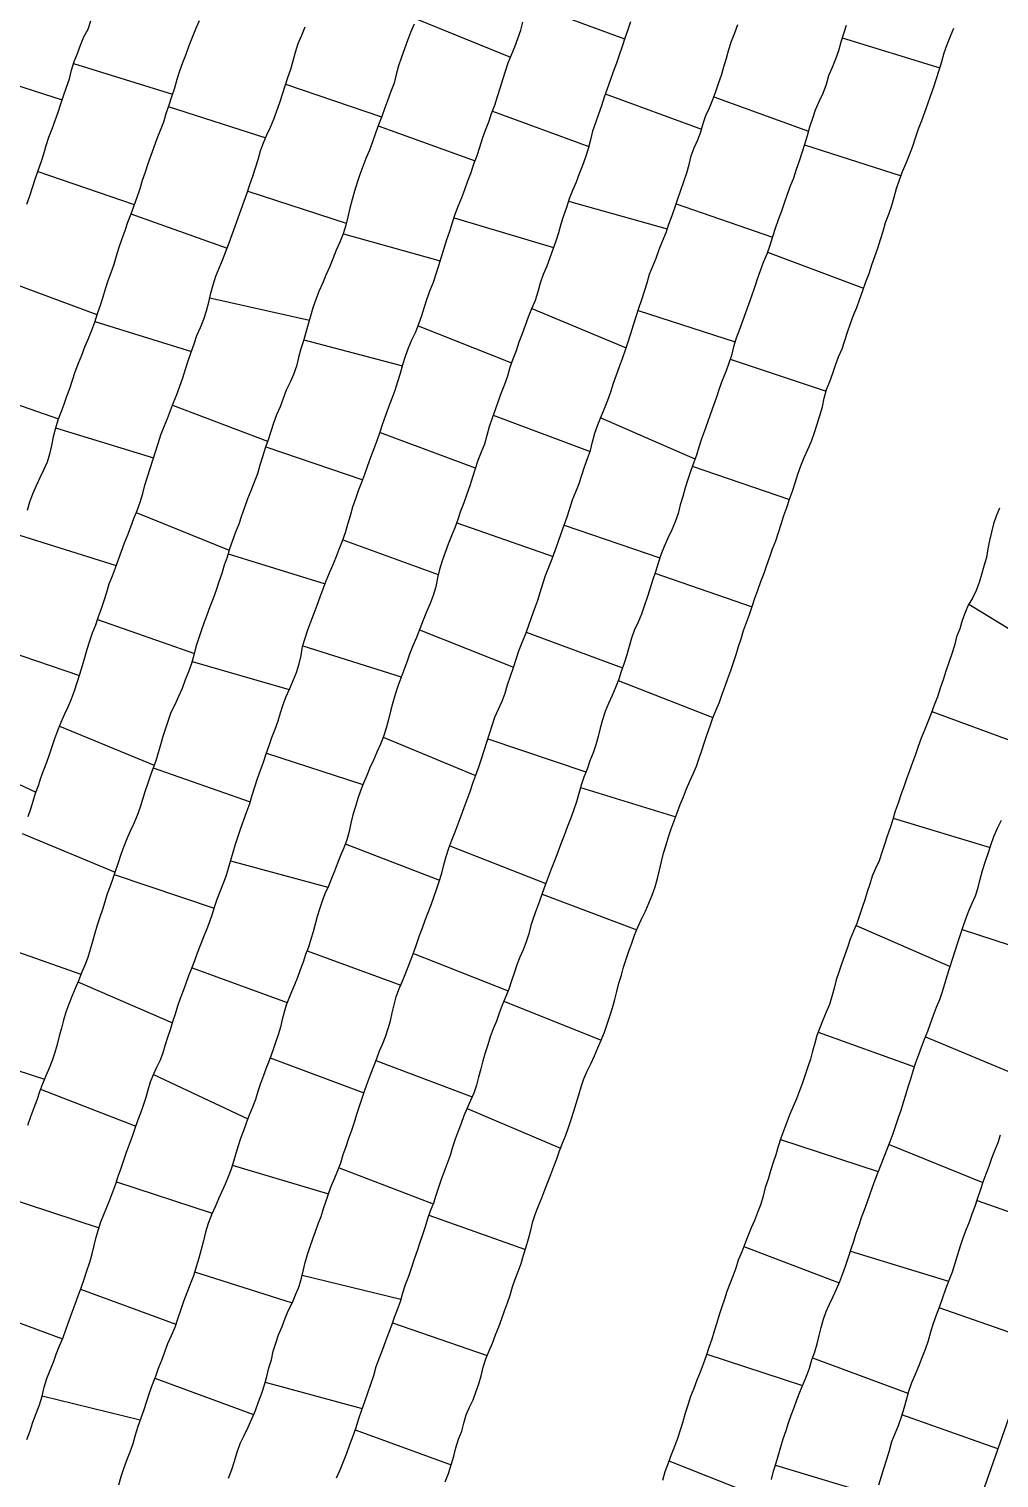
# Model space of a CAD drawing. Extents: x 703186 to 703989, y 1560402 to 1561368.
# Drawn here: x 703663.5 to 703706.2, y 1560572.1 to 1560635.9 of the extents above; entities that cross this region are included whole.
import ezdxf

# ---------------------------------------------------------------- set-up
doc = ezdxf.new("R2010")
doc.units = 0
doc.layers.add('10124_2002_REAL', color=30, linetype='Continuous')
doc.layers.add('AGROCAD PLL', color=7, linetype='Continuous')

msp = doc.modelspace()

# ---------------------------------------------------------------- linework, layer by layer
at = {"layer": '10124_2002_REAL'}
for points in [[(703663.3894, 1560573.8322), (703663.5324, 1560574.2083), (703663.6562, 1560574.5942), (703663.7992, 1560574.9726), (703663.9472, 1560575.3518), (703664.0625, 1560575.7419), (703664.1569, 1560576.1311), (703664.2694, 1560576.5193), (703664.4238, 1560576.8785), (703664.5665, 1560577.2306), (703664.6895, 1560577.5928), (703664.8308, 1560577.9573), (703664.9889, 1560578.3214), (703665.1187, 1560578.6969), (703665.2549, 1560579.0653), (703665.3923, 1560579.4333), (703665.5236, 1560579.7936), (703665.6549, 1560580.1523), (703665.7877, 1560580.5132), (703665.9135, 1560580.8823), (703666.0382, 1560581.2568), (703666.1618, 1560581.6308), (703666.2709, 1560582.0058), (703666.3569, 1560582.3739), (703666.4411, 1560582.7372), (703666.5494, 1560583.0751), (703666.6533, 1560583.4089), (703666.788, 1560583.7339), (703666.9198, 1560584.0599), (703667.0453, 1560584.3879), (703667.1735, 1560584.7314), (703667.3063, 1560585.0832), (703667.419, 1560585.4244), (703667.5461, 1560585.7801), (703667.665, 1560586.1288), (703667.779, 1560586.4852), (703667.9092, 1560586.8379), (703668.0418, 1560587.1855), (703668.1626, 1560587.5345), (703668.2817, 1560587.8715), (703668.4171, 1560588.206), (703668.5352, 1560588.5511), (703668.642, 1560588.8952), (703668.7341, 1560589.2303), (703668.8337, 1560589.5704), (703668.966, 1560589.8999), (703669.1205, 1560590.2287), (703669.277, 1560590.5495), (703669.3941, 1560590.8733), (703669.4983, 1560591.2178), (703669.6017, 1560591.5419), (703669.7147, 1560591.8863), (703669.8275, 1560592.2295), (703669.935, 1560592.5739), (703670.0423, 1560592.9243), (703670.1652, 1560593.2588), (703670.292, 1560593.5912), (703670.4116, 1560593.9179), (703670.5335, 1560594.251), (703670.6656, 1560594.5842), (703670.7884, 1560594.9208), (703670.9081, 1560595.256), (703671.0431, 1560595.5916), (703671.1724, 1560595.9251), (703671.3035, 1560596.2584), (703671.4359, 1560596.5917), (703671.5541, 1560596.9266), (703671.6618, 1560597.2681), (703671.782, 1560597.6122), (703671.9088, 1560597.9493), (703672.0345, 1560598.2879), (703672.1651, 1560598.6334), (703672.2774, 1560598.9826), (703672.3724, 1560599.3353), (703672.4735, 1560599.6855), (703672.582, 1560600.035), (703672.6959, 1560600.3933), (703672.8222, 1560600.7431), (703672.9519, 1560601.105), (703673.0784, 1560601.4719), (703673.2071, 1560601.8312), (703673.3173, 1560602.1961), (703673.4287, 1560602.5698), (703673.5516, 1560602.9284), (703673.6805, 1560603.2961), (703673.8091, 1560603.6549), (703673.9401, 1560604.0155), (703674.061, 1560604.3881), (703674.1841, 1560604.7424), (703674.3235, 1560605.1039), (703674.4579, 1560605.4652), (703674.5688, 1560605.8254), (703674.6882, 1560606.189), (703674.8177, 1560606.5457), (703674.9759, 1560606.8984), (703675.1289, 1560607.2531), (703675.2644, 1560607.6027), (703675.393, 1560607.9776), (703675.4709, 1560608.3527), (703675.5356, 1560608.739), (703675.6534, 1560609.1159), (703675.7672, 1560609.474), (703675.9022, 1560609.835), (703676.0419, 1560610.2035), (703676.1795, 1560610.5648), (703676.3161, 1560610.9231), (703676.4466, 1560611.2867), (703676.5793, 1560611.6356), (703676.7242, 1560611.9827), (703676.8762, 1560612.3247), (703677.0211, 1560612.6741), (703677.1513, 1560613.0309), (703677.2906, 1560613.3968), (703677.4235, 1560613.7604), (703677.5337, 1560614.1326), (703677.643, 1560614.5065), (703677.7556, 1560614.8927), (703677.8787, 1560615.253), (703677.9983, 1560615.6181), (703678.1422, 1560615.9777), (703678.2866, 1560616.3353), (703678.4176, 1560616.7064), (703678.5507, 1560617.086), (703678.692, 1560617.4531), (703678.8206, 1560617.8193), (703678.957, 1560618.1873), (703679.0778, 1560618.5616), (703679.2047, 1560618.9288), (703679.3364, 1560619.2999), (703679.4773, 1560619.6709), (703679.6086, 1560620.0294), (703679.7392, 1560620.4063), (703679.847, 1560620.7819), (703679.9467, 1560621.1619), (703680.0695, 1560621.5329), (703680.21, 1560621.8873), (703680.3561, 1560622.2402), (703680.5201, 1560622.5924), (703680.6647, 1560622.9551), (703680.7873, 1560623.3209), (703680.9084, 1560623.6905), (703681.0236, 1560624.0583), (703681.1631, 1560624.4258), (703681.2985, 1560624.7879), (703681.4163, 1560625.1492), (703681.5375, 1560625.5237), (703681.6575, 1560625.896), (703681.7696, 1560626.2772), (703681.8952, 1560626.6565), (703682.0191, 1560627.0328), (703682.1479, 1560627.4104), (703682.2583, 1560627.7816), (703682.4004, 1560628.1536), (703682.5553, 1560628.5053), (703682.6897, 1560628.8698), (703682.8221, 1560629.2494), (703682.9574, 1560629.6163), (703683.0877, 1560629.9913), (703683.2226, 1560630.3602), (703683.3418, 1560630.7326), (703683.4631, 1560631.1071), (703683.5961, 1560631.4715), (703683.7369, 1560631.8409), (703683.8639, 1560632.2109), (703684.0007, 1560632.5826), (703684.1223, 1560632.9588), (703684.2406, 1560633.3246), (703684.3631, 1560633.7007), (703684.4761, 1560634.0707), (703684.5939, 1560634.4369), (703684.7434, 1560634.798), (703684.8834, 1560635.1426), (703685.0227, 1560635.5111), (703685.1448, 1560635.8732), (703685.2451, 1560636.2274)], [(703663.398, 1560628.2147), (703663.5193, 1560628.5856), (703663.6381, 1560628.9445), (703663.7574, 1560629.3176), (703663.8872, 1560629.6952), (703664.0247, 1560630.0604), (703664.1428, 1560630.4285), (703664.2477, 1560630.798), (703664.3658, 1560631.1716), (703664.5033, 1560631.5394), (703664.6351, 1560631.8999), (703664.7706, 1560632.2695), (703664.8933, 1560632.6312), (703665.0113, 1560632.9942), (703665.1386, 1560633.3698), (703665.2667, 1560633.7368), (703665.3595, 1560634.1115), (703665.4768, 1560634.4924), (703665.6199, 1560634.8565), (703665.76, 1560635.2175), (703665.9086, 1560635.5851), (703666.088, 1560635.927), (703666.209, 1560636.2902)], [(703670.9832, 1560636.2856), (703670.8174, 1560635.925), (703670.6726, 1560635.5585), (703670.5218, 1560635.1901), (703670.3886, 1560634.8124), (703670.251, 1560634.4395), (703670.1142, 1560634.0743), (703669.9957, 1560633.7002), (703669.8899, 1560633.3242), (703669.7666, 1560632.9501), (703669.6409, 1560632.5759), (703669.5215, 1560632.2015), (703669.4056, 1560631.8269), (703669.2581, 1560631.4634), (703669.1216, 1560631.0946), (703668.9932, 1560630.7288), (703668.8549, 1560630.3599), (703668.729, 1560629.9915), (703668.6008, 1560629.6271), (703668.4785, 1560629.2594), (703668.362, 1560628.8871), (703668.2339, 1560628.5177), (703668.1038, 1560628.1447), (703667.9728, 1560627.7797), (703667.8321, 1560627.4103), (703667.7026, 1560627.0448), (703667.5708, 1560626.6852), (703667.4415, 1560626.3119), (703667.331, 1560625.9325), (703667.2226, 1560625.5622), (703667.0928, 1560625.1957), (703666.96, 1560624.8391), (703666.8391, 1560624.4818), (703666.7331, 1560624.1173), (703666.6194, 1560623.7531), (703666.4905, 1560623.3892), (703666.3734, 1560623.0146), (703666.2388, 1560622.6487), (703666.0904, 1560622.2874), (703665.9389, 1560621.9267), (703665.7998, 1560621.5622), (703665.6511, 1560621.196), (703665.5083, 1560620.8235), (703665.3927, 1560620.4559), (703665.2783, 1560620.0943), (703665.1454, 1560619.7436), (703665.0239, 1560619.3957), (703664.8949, 1560619.0515), (703664.7624, 1560618.7014), (703664.6549, 1560618.3506), (703664.5569, 1560617.9726), (703664.4735, 1560617.595), (703664.388, 1560617.2142), (703664.2875, 1560616.8548), (703664.1299, 1560616.5112), (703663.9579, 1560616.1636), (703663.8052, 1560615.8124), (703663.649, 1560615.4526), (703663.5052, 1560615.0948), (703663.404, 1560614.7258)], [(703680.4466, 1560636.1371), (703680.296, 1560635.7754), (703680.1611, 1560635.4169), (703680.032, 1560635.0563), (703679.8952, 1560634.6847), (703679.766, 1560634.3107), (703679.6626, 1560633.9292), (703679.5661, 1560633.548), (703679.4231, 1560633.1783), (703679.2871, 1560632.8156), (703679.159, 1560632.4521), (703679.0253, 1560632.0795), (703678.8868, 1560631.7079), (703678.753, 1560631.3371), (703678.6214, 1560630.9625), (703678.4823, 1560630.5958), (703678.3309, 1560630.2333), (703678.1892, 1560629.8788), (703678.0531, 1560629.525), (703677.9407, 1560629.1656), (703677.8296, 1560628.796), (703677.7165, 1560628.427), (703677.616, 1560628.047), (703677.5333, 1560627.6642), (703677.4369, 1560627.2898), (703677.3301, 1560626.9052), (703677.1799, 1560626.5448), (703677.0097, 1560626.1878), (703676.8728, 1560625.811), (703676.7202, 1560625.4443), (703676.5605, 1560625.085), (703676.4107, 1560624.7291), (703676.2474, 1560624.3731), (703676.1153, 1560624.0181), (703675.9903, 1560623.6577), (703675.8876, 1560623.2926), (703675.7854, 1560622.9304), (703675.6785, 1560622.5665), (703675.5829, 1560622.2005), (703675.4655, 1560621.8425), (703675.3612, 1560621.4651), (703675.2628, 1560621.0894), (703675.1415, 1560620.7221), (703674.9865, 1560620.3746), (703674.8216, 1560620.023), (703674.6896, 1560619.6657), (703674.547, 1560619.2991), (703674.3936, 1560618.9393), (703674.2566, 1560618.5738), (703674.1376, 1560618.2127), (703674.0167, 1560617.8416), (703673.8916, 1560617.473), (703673.7698, 1560617.0996), (703673.6596, 1560616.7211), (703673.5456, 1560616.3479), (703673.4093, 1560615.9733), (703673.2525, 1560615.6036), (703673.1127, 1560615.2412), (703672.9748, 1560614.8699), (703672.8516, 1560614.4937), (703672.7335, 1560614.1291), (703672.5885, 1560613.7715), (703672.448, 1560613.4066), (703672.3233, 1560613.0409), (703672.2118, 1560612.681), (703672.0855, 1560612.3169), (703671.9753, 1560611.9577), (703671.8519, 1560611.5918), (703671.7299, 1560611.2199), (703671.6014, 1560610.8525), (703671.4593, 1560610.4913), (703671.3249, 1560610.1291), (703671.1892, 1560609.7747), (703671.0771, 1560609.4259), (703670.9505, 1560609.0779), (703670.8425, 1560608.7232), (703670.7498, 1560608.3616), (703670.6432, 1560607.9919), (703670.5089, 1560607.6316), (703670.3719, 1560607.2711), (703670.2342, 1560606.8983), (703670.0775, 1560606.5355), (703669.9162, 1560606.1772), (703669.7399, 1560605.832), (703669.6163, 1560605.4826), (703669.4928, 1560605.1365), (703669.3785, 1560604.776), (703669.2779, 1560604.4167), (703669.179, 1560604.0555), (703669.0684, 1560603.7033), (703668.9475, 1560603.3587), (703668.8301, 1560603.0267), (703668.7112, 1560602.684), (703668.5926, 1560602.3414), (703668.493, 1560602.0117), (703668.3869, 1560601.6619), (703668.2522, 1560601.3082), (703668.1113, 1560600.9557), (703667.9432, 1560600.6147), (703667.7949, 1560600.2771), (703667.6662, 1560599.9358), (703667.538, 1560599.584), (703667.416, 1560599.2249), (703667.301, 1560598.8797), (703667.1832, 1560598.531), (703667.0571, 1560598.1963), (703666.9349, 1560597.8587), (703666.8272, 1560597.5067), (703666.7209, 1560597.1702), (703666.6092, 1560596.8245), (703666.4958, 1560596.4772), (703666.3891, 1560596.1205), (703666.2847, 1560595.7594), (703666.1812, 1560595.3965), (703666.0734, 1560595.0485), (703665.9407, 1560594.7065), (703665.8, 1560594.3721), (703665.6618, 1560594.0287), (703665.5144, 1560593.6868), (703665.376, 1560593.3306), (703665.2458, 1560592.9899), (703665.1113, 1560592.6402), (703664.9999, 1560592.2962), (703664.9137, 1560591.9417), (703664.8217, 1560591.5828), (703664.7251, 1560591.2255), (703664.6213, 1560590.8653), (703664.511, 1560590.5159), (703664.3749, 1560590.1789), (703664.2252, 1560589.8359), (703664.0858, 1560589.483), (703663.9496, 1560589.132), (703663.8343, 1560588.7652), (703663.6923, 1560588.3943), (703663.5526, 1560588.029), (703663.4214, 1560587.6469)], [(703663.4528, 1560601.2576), (703663.5659, 1560601.5997), (703663.6768, 1560601.9382), (703663.7805, 1560602.2821), (703663.8994, 1560602.6227), (703664.01, 1560602.9609), (703664.1417, 1560603.3074), (703664.2665, 1560603.6504), (703664.3873, 1560603.9865), (703664.5066, 1560604.3377), (703664.6296, 1560604.6919), (703664.7574, 1560605.0493), (703664.9032, 1560605.4041), (703665.0512, 1560605.7463), (703665.2066, 1560606.0913), (703665.3592, 1560606.4421), (703665.4928, 1560606.7971), (703665.6124, 1560607.1604), (703665.7293, 1560607.5277), (703665.8469, 1560607.9001), (703665.9518, 1560608.2589), (703666.0495, 1560608.6246), (703666.1628, 1560608.9855), (703666.2854, 1560609.3421), (703666.4275, 1560609.7032), (703666.5525, 1560610.0594), (703666.6749, 1560610.4121), (703666.7981, 1560610.7732), (703666.9087, 1560611.1371), (703667.017, 1560611.4996), (703667.1641, 1560611.8558), (703667.2998, 1560612.2111), (703667.4286, 1560612.574), (703667.5586, 1560612.9355), (703667.6976, 1560613.3033), (703667.8354, 1560613.6628), (703667.9723, 1560614.0169), (703668.1014, 1560614.3753), (703668.2452, 1560614.7332), (703668.3845, 1560615.102), (703668.4955, 1560615.4783), (703668.5925, 1560615.8534), (703668.7062, 1560616.2169), (703668.8193, 1560616.5834), (703668.9407, 1560616.9422), (703669.0637, 1560617.3133), (703669.1745, 1560617.6798), (703669.2924, 1560618.0577), (703669.434, 1560618.4281), (703669.5871, 1560618.7768), (703669.724, 1560619.1382), (703669.8579, 1560619.493), (703669.992, 1560619.845), (703670.1346, 1560620.2034), (703670.2699, 1560620.5756), (703670.385, 1560620.9493), (703670.4996, 1560621.3275), (703670.6346, 1560621.6975), (703670.7612, 1560622.0669), (703670.8851, 1560622.4341), (703671.0348, 1560622.7878), (703671.1826, 1560623.1507), (703671.3014, 1560623.5247), (703671.4061, 1560623.9039), (703671.4922, 1560624.2926), (703671.5932, 1560624.6729), (703671.7141, 1560625.0409), (703671.867, 1560625.3991), (703672.0166, 1560625.7587), (703672.162, 1560626.1352), (703672.3031, 1560626.5105), (703672.442, 1560626.8821), (703672.5698, 1560627.2528), (703672.7076, 1560627.6217), (703672.8349, 1560627.9801), (703672.9645, 1560628.3489), (703673.1006, 1560628.7111), (703673.2201, 1560629.0781), (703673.3437, 1560629.4478), (703673.4647, 1560629.8179), (703673.5777, 1560630.1873), (703673.6828, 1560630.5618), (703673.8232, 1560630.9188), (703673.969, 1560631.2664), (703674.1269, 1560631.6045), (703674.2647, 1560631.9584), (703674.4021, 1560632.3248), (703674.5406, 1560632.6884), (703674.6561, 1560633.055), (703674.7687, 1560633.4306), (703674.8936, 1560633.7973), (703675.0134, 1560634.1665), (703675.1273, 1560634.5291), (703675.2294, 1560634.9173), (703675.3499, 1560635.2926), (703675.51, 1560635.6567), (703675.6557, 1560636.0319)], [(703689.9855, 1560636.253), (703689.8665, 1560635.8893), (703689.732, 1560635.5265), (703689.6099, 1560635.157), (703689.4854, 1560634.7845), (703689.3585, 1560634.4186), (703689.2214, 1560634.0422), (703689.0828, 1560633.6669), (703688.9524, 1560633.2968), (703688.8169, 1560632.9244), (703688.698, 1560632.5516), (703688.5696, 1560632.1777), (703688.4362, 1560631.8034), (703688.307, 1560631.4304), (703688.2185, 1560631.0505), (703688.1233, 1560630.6605), (703687.9941, 1560630.2865), (703687.8638, 1560629.9177), (703687.727, 1560629.5538), (703687.5882, 1560629.1882), (703687.4269, 1560628.8225), (703687.2745, 1560628.4597), (703687.1674, 1560628.0782), (703687.0354, 1560627.7017), (703686.9105, 1560627.3339), (703686.8116, 1560626.9617), (703686.6893, 1560626.5909), (703686.5562, 1560626.2192), (703686.4258, 1560625.8548), (703686.2982, 1560625.4854), (703686.1405, 1560625.1173), (703686.0036, 1560624.7466), (703685.8981, 1560624.3613), (703685.776, 1560623.9716), (703685.6235, 1560623.6041), (703685.4774, 1560623.2444), (703685.3478, 1560622.8832), (703685.2035, 1560622.5077), (703685.0675, 1560622.1385), (703684.9452, 1560621.765), (703684.7982, 1560621.3896), (703684.67, 1560621.0201), (703684.5598, 1560620.64), (703684.4257, 1560620.2714), (703684.2847, 1560619.907), (703684.1512, 1560619.5423), (703684.0206, 1560619.1699), (703683.8811, 1560618.7956), (703683.7571, 1560618.4196), (703683.651, 1560618.0397), (703683.5494, 1560617.6538), (703683.4048, 1560617.2924), (703683.2585, 1560616.9317), (703683.1323, 1560616.5692), (703683.0233, 1560616.1935), (703682.8986, 1560615.8152), (703682.7712, 1560615.4516), (703682.6393, 1560615.0753), (703682.5003, 1560614.7038), (703682.3765, 1560614.3329), (703682.2496, 1560613.9684), (703682.0967, 1560613.6134), (703681.9546, 1560613.2424), (703681.8137, 1560612.8862), (703681.681, 1560612.5194), (703681.5639, 1560612.1363), (703681.484, 1560611.7604), (703681.4035, 1560611.3642), (703681.291, 1560610.9891), (703681.1551, 1560610.6306), (703680.9978, 1560610.2678), (703680.8488, 1560609.8987), (703680.7027, 1560609.5177), (703680.5554, 1560609.1447), (703680.4007, 1560608.7786), (703680.2511, 1560608.4126), (703680.1239, 1560608.0576), (703679.9939, 1560607.7022), (703679.8596, 1560607.3447), (703679.7383, 1560606.9923), (703679.6133, 1560606.631), (703679.5084, 1560606.2721), (703679.4092, 1560605.9029), (703679.3214, 1560605.5256), (703679.2242, 1560605.1496), (703679.1072, 1560604.7875), (703678.9639, 1560604.4416), (703678.8101, 1560604.0976), (703678.6616, 1560603.7421), (703678.4971, 1560603.3986), (703678.3695, 1560603.0595), (703678.2217, 1560602.7224), (703678.0847, 1560602.3918), (703677.9687, 1560602.0483), (703677.8677, 1560601.6955), (703677.7545, 1560601.337), (703677.6692, 1560600.9681), (703677.5909, 1560600.5949), (703677.4849, 1560600.2248), (703677.3497, 1560599.8717), (703677.2084, 1560599.5396), (703677.0762, 1560599.1975), (703676.942, 1560598.8537), (703676.807, 1560598.5251), (703676.6757, 1560598.193), (703676.5248, 1560597.8521), (703676.4037, 1560597.5248), (703676.2857, 1560597.1833), (703676.1813, 1560596.8495), (703676.0884, 1560596.5221), (703676.0004, 1560596.1818), (703675.9052, 1560595.8534), (703675.7949, 1560595.5115), (703675.6731, 1560595.1786), (703675.5595, 1560594.8508), (703675.4362, 1560594.5056), (703675.3161, 1560594.1677), (703675.1798, 1560593.85), (703675.0565, 1560593.5431), (703674.9298, 1560593.2431), (703674.8143, 1560592.9449), (703674.7297, 1560592.6428), (703674.6405, 1560592.3145), (703674.5605, 1560591.9792), (703674.4585, 1560591.6472), (703674.3496, 1560591.3031), (703674.2252, 1560590.9532), (703674.0911, 1560590.5906), (703673.9506, 1560590.2244), (703673.8145, 1560589.8553), (703673.6871, 1560589.5086), (703673.5672, 1560589.1528), (703673.4604, 1560588.8033), (703673.3322, 1560588.4557), (703673.1888, 1560588.1115), (703673.0569, 1560587.7619), (703672.9283, 1560587.4239), (703672.806, 1560587.0873), (703672.6971, 1560586.7571), (703672.5916, 1560586.4149), (703672.4885, 1560586.0644), (703672.3863, 1560585.7242), (703672.2588, 1560585.3932), (703672.1305, 1560585.0673), (703671.981, 1560584.7529), (703671.8327, 1560584.424), (703671.6857, 1560584.0696), (703671.5238, 1560583.7152), (703671.3816, 1560583.3415), (703671.2638, 1560582.9641), (703671.167, 1560582.5828), (703671.0698, 1560582.194), (703670.9607, 1560581.8147), (703670.8494, 1560581.426), (703670.7262, 1560581.0395), (703670.5853, 1560580.6607), (703670.4415, 1560580.2819), (703670.2943, 1560579.8992), (703670.1633, 1560579.5143), (703670.0328, 1560579.1315), (703669.904, 1560578.7621), (703669.7451, 1560578.4002), (703669.5941, 1560578.0401), (703669.4567, 1560577.6778), (703669.3193, 1560577.3125), (703669.1771, 1560576.9547), (703669.0529, 1560576.5956), (703668.9183, 1560576.2286), (703668.782, 1560575.8707), (703668.6651, 1560575.5064), (703668.5449, 1560575.1412), (703668.4106, 1560574.7704), (703668.2853, 1560574.3984), (703668.1692, 1560574.0242), (703668.0596, 1560573.6416), (703667.9255, 1560573.2746), (703667.7758, 1560572.91), (703667.6523, 1560572.5389), (703667.5383, 1560572.1848), (703667.4296, 1560571.8112)], [(703672.2798, 1560572.1298), (703672.4147, 1560572.5025), (703672.5395, 1560572.8788), (703672.6544, 1560573.2659), (703672.7908, 1560573.6452), (703672.9637, 1560574.0093), (703673.143, 1560574.3694), (703673.2996, 1560574.7395), (703673.4583, 1560575.1097), (703673.6009, 1560575.4819), (703673.7358, 1560575.8628), (703673.8564, 1560576.2308), (703673.9592, 1560576.6081), (703674.056, 1560576.9867), (703674.1688, 1560577.3421), (703674.2429, 1560577.7141), (703674.3626, 1560578.0705), (703674.4791, 1560578.4408), (703674.6337, 1560578.8014), (703674.7662, 1560579.1683), (703674.9159, 1560579.5236), (703675.0866, 1560579.858), (703675.2257, 1560580.1987), (703675.3704, 1560580.5339), (703675.4767, 1560580.8774), (703675.5671, 1560581.2469), (703675.6585, 1560581.618), (703675.7616, 1560581.9743), (703675.8694, 1560582.3188), (703675.9842, 1560582.6648), (703676.1086, 1560582.9918), (703676.2271, 1560583.3207), (703676.3504, 1560583.6538), (703676.4652, 1560583.9925), (703676.5791, 1560584.3431), (703676.6876, 1560584.6905), (703676.8179, 1560585.019), (703676.9619, 1560585.3513), (703677.0974, 1560585.6754), (703677.2259, 1560586.011), (703677.3283, 1560586.3787), (703677.4526, 1560586.7352), (703677.579, 1560587.0997), (703677.7132, 1560587.4477), (703677.8217, 1560587.8025), (703677.9278, 1560588.1585), (703678.0419, 1560588.5078), (703678.1666, 1560588.8615), (703678.2812, 1560589.2137), (703678.4057, 1560589.5698), (703678.5367, 1560589.9213), (703678.674, 1560590.2648), (703678.8041, 1560590.6091), (703678.9302, 1560590.9412), (703679.0652, 1560591.2649), (703679.2007, 1560591.6003), (703679.3122, 1560591.9295), (703679.4104, 1560592.2631), (703679.4802, 1560592.6142), (703679.5678, 1560592.965), (703679.6655, 1560593.3127), (703679.7797, 1560593.6434), (703679.9254, 1560593.9736), (703680.0614, 1560594.3058), (703680.1898, 1560594.6415), (703680.3201, 1560594.9839), (703680.4554, 1560595.3275), (703680.5667, 1560595.6711), (703680.683, 1560596.0165), (703680.82, 1560596.3532), (703680.9411, 1560596.6995), (703681.0728, 1560597.0359), (703681.197, 1560597.3695), (703681.3189, 1560597.711), (703681.4354, 1560598.0481), (703681.5528, 1560598.4005), (703681.6667, 1560598.7596), (703681.7634, 1560599.1257), (703681.8583, 1560599.5013), (703681.981, 1560599.8673), (703682.1169, 1560600.2141), (703682.2596, 1560600.5759), (703682.3963, 1560600.9295), (703682.5294, 1560601.2823), (703682.6534, 1560601.6504), (703682.7861, 1560602.006), (703682.9163, 1560602.3655), (703683.0413, 1560602.729), (703683.1693, 1560603.0847), (703683.3023, 1560603.4402), (703683.4241, 1560603.7975), (703683.539, 1560604.1583), (703683.6531, 1560604.5379), (703683.775, 1560604.9033), (703683.8877, 1560605.2712), (703684.0126, 1560605.6351), (703684.162, 1560605.9821), (703684.3215, 1560606.3305), (703684.4537, 1560606.6896), (703684.5646, 1560607.0602), (703684.6962, 1560607.4377), (703684.8257, 1560607.8139), (703684.9401, 1560608.1853), (703685.0579, 1560608.5558), (703685.2068, 1560608.9141), (703685.354, 1560609.2764), (703685.4893, 1560609.6434), (703685.6204, 1560610.0127), (703685.7543, 1560610.3803), (703685.8815, 1560610.7447), (703686.007, 1560611.1195), (703686.1162, 1560611.4972), (703686.2326, 1560611.8726), (703686.377, 1560612.2388), (703686.5237, 1560612.6013), (703686.6678, 1560612.9639), (703686.798, 1560613.3376), (703686.9296, 1560613.7114), (703687.0573, 1560614.0875), (703687.186, 1560614.4564), (703687.3129, 1560614.8221), (703687.4328, 1560615.1936), (703687.5677, 1560615.553), (703687.7131, 1560615.9147), (703687.8319, 1560616.282), (703687.9609, 1560616.6496), (703688.0924, 1560617.0182), (703688.2126, 1560617.3759), (703688.3083, 1560617.7562), (703688.4151, 1560618.133), (703688.5369, 1560618.506), (703688.692, 1560618.8628), (703688.8304, 1560619.2283), (703688.9764, 1560619.5924), (703689.1136, 1560619.9623), (703689.2387, 1560620.3341), (703689.3641, 1560620.7022), (703689.4935, 1560621.0667), (703689.6299, 1560621.4289), (703689.7578, 1560621.8002), (703689.8726, 1560622.1631), (703689.9948, 1560622.5294), (703690.1066, 1560622.8999), (703690.2275, 1560623.2692), (703690.3478, 1560623.6421), (703690.4739, 1560624.016), (703690.5979, 1560624.3856), (703690.7132, 1560624.7603), (703690.8193, 1560625.1317), (703690.9638, 1560625.4852), (703691.106, 1560625.8462), (703691.2424, 1560626.2162), (703691.3964, 1560626.5874), (703691.5474, 1560626.9709), (703691.6756, 1560627.3421), (703691.8107, 1560627.7202), (703691.9474, 1560628.0938), (703692.073, 1560628.454), (703692.1989, 1560628.8321), (703692.3296, 1560629.2158), (703692.4649, 1560629.5904), (703692.5595, 1560629.9686), (703692.651, 1560630.3443), (703692.79, 1560630.6974), (703692.9469, 1560631.0476), (703693.0775, 1560631.3974), (703693.1833, 1560631.7639), (703693.3047, 1560632.1225), (703693.4556, 1560632.4658), (703693.6065, 1560632.8223), (703693.7355, 1560633.1751), (703693.8591, 1560633.535), (703693.9869, 1560633.8996), (703694.0951, 1560634.2716), (703694.2061, 1560634.6481), (703694.3098, 1560635.0246), (703694.434, 1560635.3971), (703694.58, 1560635.7649), (703694.7149, 1560636.1289)], [(703699.4812, 1560636.0836), (703699.359, 1560635.7157), (703699.2455, 1560635.3473), (703699.1386, 1560634.9686), (703699.0166, 1560634.5983), (703698.867, 1560634.234), (703698.7082, 1560633.864), (703698.5952, 1560633.4802), (703698.4469, 1560633.0909), (703698.271, 1560632.7251), (703698.1209, 1560632.3613), (703697.9903, 1560631.9878), (703697.8709, 1560631.6121), (703697.7588, 1560631.2287), (703697.6494, 1560630.8514), (703697.529, 1560630.4759), (703697.4045, 1560630.1073), (703697.2805, 1560629.7462), (703697.1541, 1560629.37), (703697.0164, 1560629.0076), (703696.8741, 1560628.6456), (703696.7447, 1560628.2686), (703696.6306, 1560627.9041), (703696.4837, 1560627.5281), (703696.3602, 1560627.1487), (703696.2398, 1560626.7741), (703696.1179, 1560626.3935), (703695.9788, 1560626.0223), (703695.8236, 1560625.655), (703695.6878, 1560625.2881), (703695.5603, 1560624.9133), (703695.4396, 1560624.5431), (703695.3126, 1560624.1704), (703695.1767, 1560623.8052), (703695.0451, 1560623.4371), (703694.9192, 1560623.0612), (703694.7839, 1560622.6949), (703694.6422, 1560622.3227), (703694.5213, 1560621.9397), (703694.4223, 1560621.5563), (703694.2967, 1560621.1767), (703694.1692, 1560620.8048), (703694.0204, 1560620.4476), (703693.8853, 1560620.0895), (703693.7668, 1560619.7194), (703693.6334, 1560619.3515), (703693.4979, 1560618.9838), (703693.3694, 1560618.6071), (703693.243, 1560618.2409), (703693.1109, 1560617.8883), (703692.9924, 1560617.5256), (703692.8807, 1560617.1711), (703692.7501, 1560616.8144), (703692.6244, 1560616.4464), (703692.5036, 1560616.0885), (703692.3856, 1560615.7228), (703692.2821, 1560615.3483), (703692.1737, 1560614.9837), (703692.0842, 1560614.6001), (703691.9497, 1560614.2257), (703691.796, 1560613.875), (703691.6274, 1560613.5161), (703691.461, 1560613.1451), (703691.3122, 1560612.7833), (703691.195, 1560612.4069), (703691.0759, 1560612.0265), (703690.9468, 1560611.6519), (703690.8295, 1560611.2709), (703690.7139, 1560610.8964), (703690.5879, 1560610.5246), (703690.4616, 1560610.1654), (703690.3194, 1560609.8101), (703690.1441, 1560609.4501), (703690.0182, 1560609.1049), (703689.9176, 1560608.7394), (703689.8123, 1560608.3707), (703689.7004, 1560608.0061), (703689.5753, 1560607.6466), (703689.4609, 1560607.2975), (703689.3213, 1560606.9405), (703689.168, 1560606.5919), (703689.0139, 1560606.2404), (703688.8613, 1560605.8834), (703688.7415, 1560605.5191), (703688.641, 1560605.1504), (703688.5545, 1560604.7776), (703688.4522, 1560604.4198), (703688.3325, 1560604.0555), (703688.1856, 1560603.7051), (703688.0653, 1560603.348), (703687.9207, 1560602.9885), (703687.8124, 1560602.6316), (703687.7004, 1560602.2683), (703687.5977, 1560601.9013), (703687.4768, 1560601.5277), (703687.3317, 1560601.153), (703687.1969, 1560600.7856), (703687.0577, 1560600.4219), (703686.9084, 1560600.052), (703686.7745, 1560599.6815), (703686.6263, 1560599.3049), (703686.4865, 1560598.9437), (703686.3544, 1560598.5873), (703686.2156, 1560598.2329), (703686.0973, 1560597.872), (703685.9665, 1560597.5239), (703685.8411, 1560597.1832), (703685.705, 1560596.8143), (703685.5923, 1560596.4571), (703685.4957, 1560596.0934), (703685.3811, 1560595.7359), (703685.2512, 1560595.3836), (703685.1132, 1560595.0596), (703684.9786, 1560594.7211), (703684.8611, 1560594.3617), (703684.733, 1560594.0205), (703684.617, 1560593.6578), (703684.4712, 1560593.3033), (703684.3307, 1560592.9515), (703684.1951, 1560592.5961), (703684.0759, 1560592.2482), (703683.9374, 1560591.9048), (703683.8042, 1560591.5532), (703683.6938, 1560591.2053), (703683.5796, 1560590.8508), (703683.4825, 1560590.4995), (703683.3901, 1560590.1455), (703683.2893, 1560589.7805), (703683.2005, 1560589.4269), (703683.0815, 1560589.0756), (703682.9311, 1560588.7505), (703682.7872, 1560588.4211), (703682.6423, 1560588.0805), (703682.5161, 1560587.7416), (703682.3887, 1560587.4006), (703682.2616, 1560587.0551), (703682.1399, 1560586.6936), (703682.0348, 1560586.3336), (703681.9071, 1560585.978), (703681.7791, 1560585.6246), (703681.6453, 1560585.2763), (703681.523, 1560584.9261), (703681.405, 1560584.5679), (703681.2967, 1560584.2276), (703681.1643, 1560583.8854), (703681.0425, 1560583.5412), (703680.9299, 1560583.1957), (703680.8257, 1560582.8365), (703680.6999, 1560582.5007), (703680.5799, 1560582.1335), (703680.4562, 1560581.7683), (703680.3388, 1560581.4022), (703680.209, 1560581.0094), (703680.0495, 1560580.6364), (703679.9378, 1560580.2718), (703679.8349, 1560579.8885), (703679.7, 1560579.5436), (703679.5776, 1560579.1975), (703679.4581, 1560578.8531), (703679.3229, 1560578.5077), (703679.1896, 1560578.1583), (703679.0613, 1560577.7882), (703678.9176, 1560577.4091), (703678.768, 1560577.0264), (703678.6665, 1560576.6292), (703678.5299, 1560576.2444), (703678.4039, 1560575.8662), (703678.2715, 1560575.4926), (703678.1267, 1560575.1211), (703677.999, 1560574.7388), (703677.8868, 1560574.3476), (703677.7505, 1560573.9722), (703677.6013, 1560573.5994), (703677.4761, 1560573.2168), (703677.331, 1560572.8446), (703677.1758, 1560572.4779), (703677.0217, 1560572.1207)], [(703681.8145, 1560571.9613), (703681.9595, 1560572.3352), (703682.0846, 1560572.7062), (703682.1926, 1560573.0877), (703682.2841, 1560573.4642), (703682.4079, 1560573.8375), (703682.5574, 1560574.1884), (703682.6424, 1560574.5501), (703682.7431, 1560574.911), (703682.8927, 1560575.2481), (703683.057, 1560575.5808), (703683.1676, 1560575.9191), (703683.2953, 1560576.2776), (703683.4093, 1560576.6332), (703683.4985, 1560577.0084), (703683.6118, 1560577.3807), (703683.7518, 1560577.7277), (703683.9031, 1560578.0731), (703684.0411, 1560578.4321), (703684.1789, 1560578.7885), (703684.3168, 1560579.1498), (703684.4353, 1560579.4949), (703684.5648, 1560579.8448), (703684.6829, 1560580.1903), (703684.7863, 1560580.5441), (703684.9061, 1560580.8907), (703685.0357, 1560581.2251), (703685.1603, 1560581.5796), (703685.2703, 1560581.9415), (703685.3845, 1560582.3047), (703685.4932, 1560582.6634), (703685.5852, 1560583.0417), (703685.6729, 1560583.4196), (703685.7954, 1560583.7799), (703685.9349, 1560584.1234), (703686.0768, 1560584.4721), (703686.2089, 1560584.8141), (703686.3457, 1560585.1556), (703686.4768, 1560585.4989), (703686.6014, 1560585.8475), (703686.743, 1560586.1865), (703686.8581, 1560586.5363), (703686.991, 1560586.8761), (703687.1288, 1560587.2257), (703687.2552, 1560587.5615), (703687.3603, 1560587.9162), (703687.4792, 1560588.2811), (703687.5949, 1560588.629), (703687.703, 1560588.9969), (703687.802, 1560589.3598), (703687.9227, 1560589.7085), (703688.0741, 1560590.0419), (703688.2298, 1560590.3755), (703688.4016, 1560590.7185), (703688.543, 1560591.0661), (703688.6913, 1560591.41), (703688.8297, 1560591.7635), (703688.9531, 1560592.1163), (703689.0707, 1560592.4709), (703689.1887, 1560592.8314), (703689.2864, 1560593.1947), (703689.377, 1560593.5533), (703689.4677, 1560593.9153), (703689.5774, 1560594.2727), (703689.6742, 1560594.6233), (703689.7917, 1560594.973), (703689.9059, 1560595.322), (703690.0326, 1560595.675), (703690.1584, 1560596.0289), (703690.3016, 1560596.3901), (703690.4616, 1560596.738), (703690.6347, 1560597.0892), (703690.7913, 1560597.4409), (703690.9368, 1560597.7977), (703691.0714, 1560598.159), (703691.1733, 1560598.5317), (703691.2526, 1560598.9005), (703691.3404, 1560599.2808), (703691.4344, 1560599.6508), (703691.5526, 1560600.0132), (703691.6603, 1560600.3663), (703691.7795, 1560600.7185), (703691.9078, 1560601.0698), (703692.0384, 1560601.4253), (703692.1705, 1560601.782), (703692.3099, 1560602.1275), (703692.4474, 1560602.479), (703692.5913, 1560602.8083), (703692.7442, 1560603.1382), (703692.8915, 1560603.4674), (703693.0051, 1560603.8233), (703693.1171, 1560604.1699), (703693.2396, 1560604.526), (703693.3629, 1560604.8863), (703693.4885, 1560605.2492), (703693.6073, 1560605.6029), (703693.7561, 1560605.9486), (703693.8973, 1560606.2934), (703694.0125, 1560606.6491), (703694.1471, 1560606.9913), (703694.2694, 1560607.3401), (703694.3965, 1560607.6897), (703694.5185, 1560608.0352), (703694.6308, 1560608.3866), (703694.7419, 1560608.7388), (703694.8567, 1560609.0849), (703694.9628, 1560609.4422), (703695.089, 1560609.7969), (703695.2178, 1560610.1547), (703695.3378, 1560610.5064), (703695.454, 1560610.8689), (703695.5966, 1560611.229), (703695.723, 1560611.603), (703695.862, 1560611.9665), (703695.9876, 1560612.3303), (703696.1181, 1560612.6902), (703696.2332, 1560613.0494), (703696.3777, 1560613.4019), (703696.5004, 1560613.7596), (703696.6221, 1560614.1286), (703696.7369, 1560614.5064), (703696.8626, 1560614.8647), (703696.9913, 1560615.2297), (703697.1172, 1560615.589), (703697.2348, 1560615.9498), (703697.3486, 1560616.3315), (703697.4879, 1560616.698), (703697.6267, 1560617.0635), (703697.7899, 1560617.4233), (703697.9514, 1560617.7857), (703698.082, 1560618.1578), (703698.2007, 1560618.5338), (703698.3267, 1560618.9145), (703698.434, 1560619.2887), (703698.5117, 1560619.67), (703698.6196, 1560620.0557), (703698.7613, 1560620.4125), (703698.8897, 1560620.7722), (703699.0097, 1560621.1342), (703699.1439, 1560621.4916), (703699.299, 1560621.847), (703699.4257, 1560622.2101), (703699.5393, 1560622.5853), (703699.6652, 1560622.9616), (703699.8064, 1560623.3243), (703699.9562, 1560623.6744), (703700.0833, 1560624.0445), (703700.211, 1560624.4223), (703700.3507, 1560624.7954), (703700.4893, 1560625.1683), (703700.6168, 1560625.5429), (703700.7384, 1560625.9152), (703700.8677, 1560626.285), (703700.9904, 1560626.6551), (703701.1054, 1560627.0332), (703701.2189, 1560627.4088), (703701.3544, 1560627.7797), (703701.4877, 1560628.154), (703701.6016, 1560628.524), (703701.7012, 1560628.9132), (703701.8351, 1560629.2861), (703701.9592, 1560629.6588), (703702.1223, 1560630.0242), (703702.2754, 1560630.3868), (703702.4215, 1560630.7646), (703702.5405, 1560631.14), (703702.6669, 1560631.5276), (703702.8116, 1560631.9007), (703702.9476, 1560632.2672), (703703.0785, 1560632.6403), (703703.2119, 1560633.0127), (703703.3368, 1560633.3781), (703703.4546, 1560633.7459), (703703.577, 1560634.1147), (703703.6896, 1560634.4978), (703703.8006, 1560634.8759), (703703.9258, 1560635.2451), (703704.0767, 1560635.6133), (703704.2158, 1560635.9704)], [(703706.2353, 1560614.829), (703706.087, 1560614.4831), (703705.9702, 1560614.1432), (703705.877, 1560613.7805), (703705.7937, 1560613.417), (703705.7228, 1560613.0398), (703705.6605, 1560612.661), (703705.5441, 1560612.2859), (703705.4472, 1560611.9106), (703705.3329, 1560611.5607), (703705.2128, 1560611.213), (703705.0455, 1560610.8703), (703704.8583, 1560610.5632), (703704.7188, 1560610.2355), (703704.5944, 1560609.8827), (703704.4811, 1560609.5271), (703704.346, 1560609.1681), (703704.2515, 1560608.7855), (703704.132, 1560608.4146), (703704.0038, 1560608.0314), (703703.877, 1560607.653), (703703.7544, 1560607.275), (703703.6226, 1560606.9034), (703703.4966, 1560606.5277), (703703.3629, 1560606.1555), (703703.2265, 1560605.7863), (703703.079, 1560605.4238), (703702.9344, 1560605.0644), (703702.7875, 1560604.7049), (703702.6475, 1560604.3435), (703702.5273, 1560603.9814), (703702.4057, 1560603.6296), (703702.2639, 1560603.2743), (703702.1369, 1560602.9236), (703702.0155, 1560602.5698), (703701.8869, 1560602.2083), (703701.7643, 1560601.8518), (703701.6432, 1560601.4946), (703701.5321, 1560601.1274), (703701.4155, 1560600.7595), (703701.2879, 1560600.395), (703701.1725, 1560600.0294), (703701.0565, 1560599.6668), (703700.9276, 1560599.3075), (703700.7784, 1560598.9679), (703700.6288, 1560598.6381), (703700.5279, 1560598.2775), (703700.4091, 1560597.9393), (703700.2996, 1560597.5924), (703700.1865, 1560597.2463), (703700.0728, 1560596.9011), (703699.9558, 1560596.5505), (703699.807, 1560596.2073), (703699.6589, 1560595.8543), (703699.533, 1560595.4917), (703699.4109, 1560595.1188), (703699.2784, 1560594.76), (703699.1592, 1560594.4078), (703699.0402, 1560594.0604), (703698.9543, 1560593.6975), (703698.8554, 1560593.3339), (703698.7394, 1560592.9792), (703698.5956, 1560592.6367), (703698.4551, 1560592.2901), (703698.315, 1560591.9576), (703698.195, 1560591.622), (703698.1018, 1560591.2744), (703697.9932, 1560590.9304), (703697.9042, 1560590.5691), (703697.7895, 1560590.2299), (703697.6748, 1560589.8839), (703697.5574, 1560589.5302), (703697.4283, 1560589.1859), (703697.2951, 1560588.8316), (703697.1518, 1560588.4896), (703696.9991, 1560588.1502), (703696.8635, 1560587.7977), (703696.7398, 1560587.45), (703696.6075, 1560587.0935), (703696.4887, 1560586.7305), (703696.3825, 1560586.3692), (703696.2652, 1560586.0196), (703696.1513, 1560585.6551), (703696.0392, 1560585.2962), (703695.9187, 1560584.9237), (703695.8203, 1560584.5486), (703695.7176, 1560584.183), (703695.5766, 1560583.8288), (703695.4395, 1560583.4762), (703695.2945, 1560583.1409), (703695.1513, 1560582.7883), (703695.0116, 1560582.4397), (703694.8778, 1560582.0859), (703694.7299, 1560581.7268), (703694.618, 1560581.3711), (703694.4851, 1560581.0232), (703694.3537, 1560580.6869), (703694.2312, 1560580.3471), (703694.1178, 1560580.0033), (703694.0074, 1560579.6704), (703693.8881, 1560579.3232), (703693.7795, 1560578.9606), (703693.6692, 1560578.6008), (703693.5579, 1560578.2426), (703693.4358, 1560577.8786), (703693.3163, 1560577.5162), (703693.1794, 1560577.1526), (703693.0429, 1560576.8001), (703692.9028, 1560576.4421), (703692.7681, 1560576.0774), (703692.6295, 1560575.7181), (703692.5061, 1560575.3468), (703692.3939, 1560574.9826), (703692.2807, 1560574.6108), (703692.1679, 1560574.2409), (703692.0442, 1560573.8791), (703691.9189, 1560573.5142), (703691.7793, 1560573.1519), (703691.6343, 1560572.7863), (703691.4998, 1560572.407), (703691.3844, 1560572.0205)], [(703696.1888, 1560572.0691), (703696.2821, 1560572.4383), (703696.3946, 1560572.8086), (703696.5037, 1560573.1542), (703696.6049, 1560573.5103), (703696.7084, 1560573.8643), (703696.8377, 1560574.2182), (703696.9456, 1560574.5589), (703697.0517, 1560574.9028), (703697.1892, 1560575.2331), (703697.3093, 1560575.5798), (703697.4443, 1560575.9197), (703697.5815, 1560576.263), (703697.7353, 1560576.6129), (703697.858, 1560576.9728), (703697.9699, 1560577.3334), (703698.0994, 1560577.6826), (703698.1971, 1560578.0404), (703698.2897, 1560578.4129), (703698.3806, 1560578.7624), (703698.4781, 1560579.1317), (703698.5922, 1560579.4658), (703698.742, 1560579.7874), (703698.9071, 1560580.1213), (703699.0498, 1560580.4414), (703699.2001, 1560580.7795), (703699.3351, 1560581.1338), (703699.4619, 1560581.4988), (703699.5828, 1560581.8616), (703699.6933, 1560582.2208), (703699.8165, 1560582.568), (703699.9271, 1560582.9179), (703700.0456, 1560583.2607), (703700.1608, 1560583.6063), (703700.2904, 1560583.9332), (703700.4061, 1560584.2621), (703700.5161, 1560584.5977), (703700.635, 1560584.9427), (703700.7595, 1560585.268), (703700.8858, 1560585.6046), (703701.0148, 1560585.9345), (703701.1504, 1560586.2673), (703701.2835, 1560586.6069), (703701.4202, 1560586.944), (703701.5512, 1560587.3013), (703701.6683, 1560587.6547), (703701.7923, 1560588.0022), (703701.9015, 1560588.3331), (703701.9997, 1560588.6759), (703702.1071, 1560589.0045), (703702.2137, 1560589.3577), (703702.3268, 1560589.711), (703702.4305, 1560590.066), (703702.5474, 1560590.4207), (703702.6748, 1560590.7762), (703702.8037, 1560591.1089), (703702.9239, 1560591.4509), (703703.0701, 1560591.8028), (703703.1948, 1560592.1515), (703703.3198, 1560592.5139), (703703.458, 1560592.8671), (703703.6001, 1560593.2017), (703703.7232, 1560593.5501), (703703.8304, 1560593.8894), (703703.9309, 1560594.2458), (703704.0513, 1560594.6103), (703704.161, 1560594.9761), (703704.2774, 1560595.3429), (703704.394, 1560595.7095), (703704.5187, 1560596.0615), (703704.6339, 1560596.4135), (703704.751, 1560596.7566), (703704.877, 1560597.1059), (703705.0344, 1560597.4412), (703705.1769, 1560597.7717), (703705.297, 1560598.1387), (703705.3787, 1560598.5062), (703705.4815, 1560598.8786), (703705.598, 1560599.2539), (703705.7399, 1560599.6229), (703705.8524, 1560599.9949), (703705.9842, 1560600.3757), (703706.1472, 1560600.7464), (703706.3153, 1560601.1036)], [(703658.1094, 1560436.6148), (703714.2042, 1560596.3042)], [(703706.2642, 1560587.2249), (703706.1627, 1560586.8833), (703706.0165, 1560586.5347), (703705.8806, 1560586.1994), (703705.7626, 1560585.8548), (703705.6352, 1560585.5061), (703705.5016, 1560585.1571), (703705.3774, 1560584.7988), (703705.26, 1560584.4496), (703705.1427, 1560584.089), (703705.0185, 1560583.7424), (703704.8929, 1560583.3956), (703704.7538, 1560583.0505), (703704.6253, 1560582.6891), (703704.5047, 1560582.3352), (703704.3813, 1560581.9611), (703704.2641, 1560581.5788), (703704.1559, 1560581.1964), (703704.008, 1560580.8315), (703703.8597, 1560580.4546), (703703.7298, 1560580.073), (703703.5965, 1560579.6783), (703703.4504, 1560579.3073), (703703.3188, 1560578.93), (703703.1982, 1560578.5504), (703703.0975, 1560578.1707), (703702.9633, 1560577.7941), (703702.8087, 1560577.423), (703702.6716, 1560577.05), (703702.5146, 1560576.6848), (703702.3524, 1560576.3248), (703702.2219, 1560575.9485), (703702.1168, 1560575.5632), (703702.0128, 1560575.1863), (703701.8976, 1560574.8075), (703701.7745, 1560574.4325), (703701.6199, 1560574.0729), (703701.4793, 1560573.7225), (703701.3704, 1560573.3364), (703701.2582, 1560572.9551), (703701.1412, 1560572.5836), (703701.0147, 1560572.2), (703700.9009, 1560571.8224)]]:
    msp.add_lwpolyline(points, dxfattribs=at)
at = {"layer": 'AGROCAD PLL', "color": 3, "true_color": 0x00ff00}
for points in [[(703685.5243, 1560637.0395), (703689.7214, 1560635.4945)], [(703680.5423, 1560636.3741), (703684.7006, 1560634.6946)], [(703699.3058, 1560635.5432), (703703.6073, 1560634.2179)], [(703660.6873, 1560634.1785), (703664.9542, 1560632.8184)], [(703674.7925, 1560633.5006), (703679.0185, 1560632.0612)], [(703688.8699, 1560633.0702), (703693.1145, 1560631.5257)], [(703669.6218, 1560632.516), (703673.9184, 1560631.1458)], [(703683.9014, 1560632.3129), (703688.1454, 1560630.751)], [(703678.8716, 1560631.6658), (703683.1372, 1560630.1266)], [(703697.6442, 1560630.8353), (703701.8969, 1560629.4717)], [(703663.8757, 1560629.6619), (703668.1237, 1560628.2016)], [(703687.2435, 1560628.3492), (703691.6009, 1560627.1259)], [(703691.9978, 1560628.2383), (703696.2355, 1560626.7606)], [(703691.9978, 1560628.2383), (703696.2355, 1560626.7606)], [(703667.9784, 1560627.7952), (703672.2145, 1560626.2748)], [(703696.012, 1560626.1108), (703700.2488, 1560624.5232)], [(703662.2508, 1560624.9355), (703666.4824, 1560623.3634)], [(703671.4468, 1560624.0874), (703675.8375, 1560623.1149)], [(703685.6306, 1560623.6212), (703689.7881, 1560621.8959)], [(703690.3128, 1560623.5336), (703694.589, 1560622.1541)], [(703666.3868, 1560623.0573), (703670.6445, 1560621.7264)], [(703675.5929, 1560622.2389), (703679.9319, 1560621.1056)], [(703694.3679, 1560621.3919), (703698.6015, 1560619.9911)], [(703660.5648, 1560620.2343), (703664.7878, 1560618.7684)], [(703669.8107, 1560619.3679), (703673.9983, 1560617.7875)], [(703688.6703, 1560618.8129), (703692.8212, 1560617.0085)], [(703664.6601, 1560618.3676), (703668.9749, 1560617.0453)], [(703678.9484, 1560618.1641), (703683.1459, 1560616.6083)], [(703673.9133, 1560617.5369), (703678.1862, 1560616.0867)], [(703692.7037, 1560616.6785), (703696.9864, 1560615.2157)], [(703692.7037, 1560616.6785), (703696.9864, 1560615.2157)], [(703682.3264, 1560614.1889), (703686.5678, 1560612.7123)], [(703663.0622, 1560613.6463), (703667.3333, 1560612.3055)], [(703687.0563, 1560614.0846), (703691.2717, 1560612.6533)], [(703677.3078, 1560613.4438), (703681.515, 1560611.9061)], [(703672.2558, 1560612.8229), (703676.5275, 1560611.4995)], [(703691.0557, 1560611.9679), (703695.3335, 1560610.4937)], [(703691.0557, 1560611.9679), (703695.3337, 1560610.4936)], [(703666.5092, 1560609.936), (703670.7701, 1560608.4407)], [(703680.6866, 1560609.4769), (703684.8335, 1560607.8393)], [(703685.3895, 1560609.3728), (703689.6318, 1560607.8088)], [(703675.5445, 1560608.7675), (703679.8845, 1560607.411)], [(703670.6698, 1560608.0841), (703674.9537, 1560606.8489)], [(703689.4393, 1560607.2422), (703693.6101, 1560605.6113)], [(703689.4393, 1560607.2422), (703693.6108, 1560605.611)], [(703703.2602, 1560605.8776), (703707.4811, 1560604.3182)], [(703664.8325, 1560605.232), (703669.0034, 1560603.5181)], [(703659.7159, 1560604.2366), (703663.7948, 1560602.3231)], [(703673.9486, 1560604.0417), (703678.1972, 1560602.6632)], [(703668.9599, 1560603.3941), (703673.227, 1560601.8971)], [(703701.5486, 1560601.1818), (703705.8205, 1560599.8893)], [(703682.0191, 1560599.9645), (703686.2452, 1560598.3085)], [(703686.0832, 1560597.8345), (703690.253, 1560596.2676)], [(703699.9167, 1560596.4603), (703704.0665, 1560594.6611)], [(703680.4177, 1560595.2318), (703684.5889, 1560593.5894)], [(703670.671, 1560594.5989), (703674.8626, 1560593.0697)], [(703665.6374, 1560593.9721), (703669.8091, 1560592.1736)], [(703698.2428, 1560591.7556), (703702.4872, 1560590.238)], [(703702.9687, 1560591.5587), (703707.1269, 1560589.8311)], [(703659.9145, 1560591.0722), (703664.1688, 1560589.6931)], [(703678.7708, 1560590.5209), (703683.0092, 1560588.9193)], [(703663.9981, 1560589.257), (703668.1957, 1560587.6282)], [(703682.7816, 1560588.408), (703686.9042, 1560586.6541)], [(703696.5907, 1560587.0422), (703700.8969, 1560585.633)], [(703701.3711, 1560586.823), (703705.4986, 1560585.1493)], [(703701.3711, 1560586.823), (703705.4988, 1560585.1492)], [(703662.3411, 1560584.5443), (703666.5741, 1560583.1546)], [(703709.4797, 1560582.8546), (703705.2271, 1560584.3485)], [(703681.0993, 1560583.7016), (703685.3507, 1560582.1972)], [(703694.9661, 1560582.3193), (703699.1767, 1560580.7269)], [(703699.6639, 1560582.1254), (703703.9931, 1560580.7936)], [(703670.7801, 1560581.2087), (703675.0769, 1560579.839)], [(703675.5241, 1560581.0712), (703679.8672, 1560580.0087)], [(703665.7613, 1560580.4415), (703669.9519, 1560578.8995)], [(703660.7034, 1560579.824), (703664.9638, 1560578.2636)], [(703707.8226, 1560578.1372), (703703.5769, 1560579.6286)], [(703698.0029, 1560577.4224), (703702.1994, 1560575.8662)], [(703706.1655, 1560573.4198), (703701.9282, 1560574.9083)], [(703677.8517, 1560574.2508), (703682.0869, 1560572.7131)], [(703677.8517, 1560574.2508), (703682.0866, 1560572.7132)]]:
    msp.add_lwpolyline(points, dxfattribs=at)
at = {"layer": 'AGROCAD PLL', "color": 1, "true_color": 0xff0000}
for points in [[(703665.4498, 1560634.4048), (703669.8041, 1560633.0639)], [(703673.1268, 1560628.7917), (703677.4603, 1560627.3807)], [(703682.2075, 1560627.6107), (703686.5879, 1560626.3079)], [(703683.9281, 1560618.9217), (703688.1974, 1560617.3306)], [(703704.8824, 1560610.6028), (703708.8049, 1560608.2118)], [(703661.2688, 1560608.9841), (703665.7114, 1560607.4714)], [(703683.698, 1560604.6726), (703688.0184, 1560603.2313)], [(703667.2415, 1560598.7037), (703671.6454, 1560597.216)], [(703661.4741, 1560595.8218), (703665.7774, 1560594.3159)], [(703684.4018, 1560593.1296), (703688.6937, 1560591.4155)], [(703684.4018, 1560593.1296), (703688.6935, 1560591.4156)], [(703668.9679, 1560589.904), (703673.1276, 1560587.9494)], [(703669.028, 1560576.5276), (703673.3817, 1560574.9309)], [(703691.6723, 1560572.8821), (703695.9255, 1560571.1953)], [(703696.3628, 1560572.7039), (703700.7494, 1560571.3712)]]:
    msp.add_lwpolyline(points, dxfattribs=at)
at = {"layer": 'AGROCAD PLL', "color": 5, "true_color": 0x0000ff}
for points in [[(703693.6525, 1560632.9482), (703697.8164, 1560631.4257)], [(703677.3331, 1560626.9161), (703681.604, 1560625.7301)], [(703680.6297, 1560622.8674), (703684.7421, 1560621.2279)], [(703668.2065, 1560614.6369), (703672.3073, 1560612.9892)], [(703679.09, 1560604.7459), (703683.1603, 1560603.0596)], [(703687.7824, 1560602.5341), (703691.9713, 1560601.2427)], [(703663.1932, 1560600.5097), (703667.2773, 1560598.8096)], [(703677.4173, 1560600.0483), (703681.571, 1560598.4579)], [(703672.3632, 1560599.3013), (703676.6546, 1560598.1454)], [(703704.5917, 1560596.2847), (703708.8134, 1560594.9031)], [(703675.7344, 1560595.3462), (703679.8643, 1560593.8352)], [(703674.104, 1560590.6256), (703678.2426, 1560589.095)], [(703672.4428, 1560585.9122), (703676.6723, 1560584.6416)], [(703677.1435, 1560585.7957), (703681.2892, 1560584.2083)], [(703667.3382, 1560585.1798), (703671.5564, 1560583.7866)], [(703679.4981, 1560578.9684), (703683.6686, 1560577.5214)], [(703693.3416, 1560577.5929), (703697.5574, 1560576.2028)], [(703673.8916, 1560576.3599), (703678.1566, 1560575.1978)], [(703664.0631, 1560575.7442), (703668.3855, 1560574.6958)]]:
    msp.add_lwpolyline(points, dxfattribs=at)

doc.saveas('drawing.dxf')
